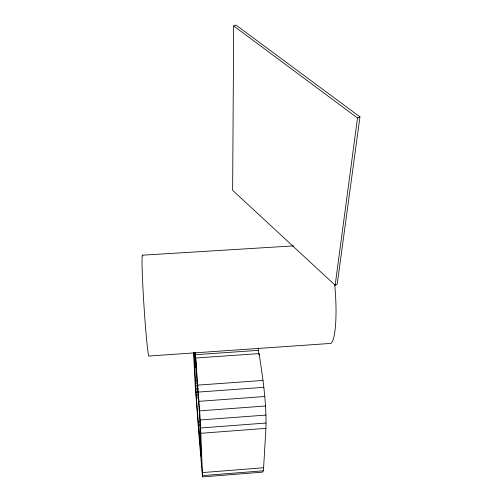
<?xml version="1.0" encoding="UTF-8"?>
<svg xmlns="http://www.w3.org/2000/svg" width="502" height="502" viewBox="0 0 502 502"><rect width="100%" height="100%" fill="white"/><g stroke="black" fill="none" stroke-linecap="round" stroke-linejoin="round"><path stroke-width="0.75" d="M233.694 25.947L232.633 190.302L335.148 285.243L337.2 284.126L359.959 116.884L236.009 25.1L233.694 25.947L357.518 117.983L359.959 116.884M198.528 425.125L198.987 435.912L202.532 476.9L262.634 472.137L263.268 470.801L263.606 467.751L265.916 428.35C266.65 403.263 262.904 378.313 259.076 353.596L195.698 358.02L196.251 371.053L199.451 413.623L201.114 456.262L198.528 425.125L200.085 425.006M258.467 353.389L258.266 348.024M259.013 355.127L259.076 353.596M202.532 476.9L200.298 419.979L195.698 358.02M335.148 285.243L357.518 117.983M202.513 472.57L263.606 467.751M202.601 475.601L263.268 470.801M200.298 419.979L265.916 415.072M193.534 352.9L195.259 386.226L198.736 432.711L198.277 421.906L199.827 421.793M200.737 427.961L266.054 423.035M200.982 433.276L265.916 428.35M194.042 352.404L196.389 397.948L198.729 397.779M199.106 401.324L264.786 396.511M199.74 410.868L265.483 406.005M195.303 381.012L197.644 380.849M195.41 383.227L197.75 383.057M197.901 385.116L262.998 380.434M195.567 385.931L197.895 385.768M195.749 388.962L198.083 388.793M195.962 392.112L198.29 391.943M198.447 392.075L263.876 387.324M196.175 395.174L198.51 395.005M194.751 352.511L195.981 367.759L195.429 354.713L258.599 350.321M142.493 255.185L293.588 245.892M195.24 352.391L195.429 354.713M196.389 397.948L198.277 421.906M142.844 256.007A50.677 1.751 86.3 0 0 143.861 303.974A50.677 1.751 86.3 0 0 149.144 356.018L329.105 343.531A49.955 8.716 86.2 0 0 334.69 284.446"/></g></svg>
